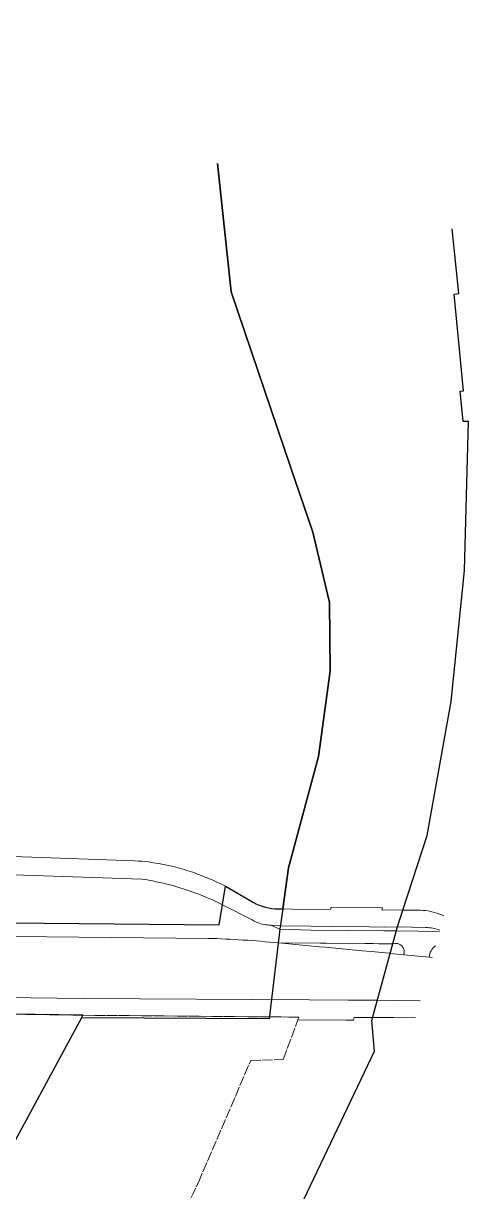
# Model space of a CAD drawing. Header units: metres. Extents: x -163 to 276, y -152 to 153.
# Drawn here: x 111 to 177.5, y -52.5 to 121.8 of the extents above; entities that cross this region are included whole.
import ezdxf

# ---------------------------------------------------------------- set-up
doc = ezdxf.new("R2010")
doc.units = ezdxf.units.M
doc.header["$MEASUREMENT"] = 0
doc.linetypes.add('Strich 6_1mm', pattern=[1.75, 1.5, -0.25])
doc.layers.add('000 Kataster', color=7, linetype='Continuous')
doc.layers.add('000-3 Kataster Parzellengrenzen', color=7, linetype='Continuous')

msp = doc.modelspace()

# ---------------------------------------------------------------- linework, layer by layer
at = {"layer": '000 Kataster', "color": 251, "linetype": 'Continuous', "lineweight": 13, "true_color": 0x5f5f5f}
for points in [[(67.622, -1.016), (127.692, -3.176, -0.0270543), (129.715, -3.334, -0.0868747), (141.182, -6.953), (144.87, -9.071, 0.0625477), (146.657, -9.936, 0.0638876), (148.642, -10.338), (149.755, -10.35), (151.135, -10.362), (156.895, -10.414), (156.997, -10.07), (163.831, -10.152), (164.633, -10.162), (164.55, -10.483), (167.688, -10.512), (169.564, -10.544, -0.0851493), (172.561, -10.902, -0.036845), (173.788, -11.367)], [(173.187, -13.529, 0.0922421), (171.11, -13.125), (166.91, -13.024), (166.883, -13.025), (164.873, -13.049), (162.713, -13.023), (156.998, -12.958), (154.002, -12.923), (149.409, -12.855), (147.977, -12.745, -0.0949002), (146.008, -12.389, -0.0427426), (145.196, -11.993), (140.741, -9.715, 0.0378659), (135.03, -7.387, 0.0400181), (128.726, -5.893), (66.948, -3.812, 0.2276663)], [(64.151, -11.998), (140.264, -12.703), (140.741, -9.715), (145.196, -11.993, 0.0427426), (146.008, -12.389, 0.0949002), (147.977, -12.745), (149.339, -13.358), (153.985, -13.491), (164.86, -13.621), (166.714, -13.617), (166.744, -13.617), (173.142, -13.688)], [(172.538, -15.86, 0.2461202), (171.634, -17.553), (167.817, -17.175, 0.6158919), (166.222, -15.547), (166.188, -15.546), (164.022, -15.53), (163.255, -15.524), (161.986, -15.515), (156.248, -15.472), (155.401, -15.466), (149.095, -15.417, 0.0180929), (138.614, -14.734), (56.629, -13.919, -0.2099084)], [(172.058, -17.583), (171.634, -17.553), (167.817, -17.175), (165.796, -16.985), (165.628, -16.969), (162.949, -16.718), (161.671, -16.598), (156.069, -16.072), (155.245, -15.995), (149.095, -15.417, 0.0180929), (138.614, -14.734), (56.629, -13.919, -0.2099084)]]:
    msp.add_lwpolyline(points, format="xyb", dxfattribs=at)
for points in [[(72.869, -23.112), (119.972, -23.71), (153.73, -23.913), (159.53, -23.947), (163.887, -23.973), (170.26, -24.046)], [(72.869, -23.112), (119.972, -23.71), (153.73, -23.913), (159.53, -23.947), (163.887, -23.973), (170.26, -24.046)], [(169.549, -26.602), (166.331, -26.563), (163.186, -26.548), (160.428, -26.535), (160.324, -26.936), (159.174, -26.95), (152.023, -26.883), (152.142, -26.484), (149.529, -26.467), (147.766, -26.452), (119.934, -26.211), (97.287, -25.869)]]:
    msp.add_lwpolyline(points, dxfattribs=at)
at = {"layer": '000 Kataster', "color": 251, "linetype": 'Strich 6_1mm', "lineweight": 13, "true_color": 0x5f5f5f}
msp.add_lwpolyline([(94.917, -67.738), (123.608, -76.473, 0.0253521), (137.151, -51.18), (144.986, -32.943), (149.813, -32.801), (152.023, -26.883), (152.142, -26.484), (149.529, -26.467), (147.766, -26.452), (119.934, -26.211), (97.287, -25.869)], format="xyb", dxfattribs=at)
at = {"layer": '000-3 Kataster Parzellengrenzen', "color": 251, "linetype": 'Continuous', "lineweight": 25, "true_color": 0x5f5f5f}
for points in [[(64.929, 121.821), (64.628, 114.283), (63.91, 104.049), (53.293, -8.183, 0.4282379), (56.683, -11.93), (140.264, -12.703), (141.182, -6.953), (144.87, -9.071, 0.1261097), (148.642, -10.338), (149.755, -10.35), (150.594, -4.225), (155.105, 12.406), (156.837, 25.121), (156.739, 35.382), (154.215, 45.893), (150.961, 55.465), (142.062, 81.777), (140.006, 100.928)], [(56.683, -11.93), (140.264, -12.703), (141.182, -6.953), (144.87, -9.071, 0.1261097), (148.642, -10.338), (149.755, -10.35), (149.339, -13.358), (147.729, -26.756), (119.733, -26.599), (119.934, -26.211), (94.911, -25.832)]]:
    msp.add_lwpolyline(points, format="xyb", dxfattribs=at)
for points in [[(140.006, 100.928), (142.062, 81.777), (150.961, 55.465), (154.215, 45.893), (156.739, 35.382), (156.837, 25.121), (155.105, 12.406), (150.594, -4.225), (149.755, -10.35), (149.339, -13.358), (147.729, -26.756), (119.733, -26.599), (107.109, -49.793)], [(107.413, -106.062), (118.686, -107.62), (131.431, -89.715), (152.382, -54.735), (163.437, -31.566), (163.065, -26.991), (166.836, -13.171), (167.688, -10.512), (171.299, 0.613), (174.863, 20.625), (176.883, 40.172), (177.493, 62.408), (176.678, 62.405), (176.235, 66.93), (176.749, 66.992), (175.343, 81.421), (176.027, 81.515), (175.053, 91.176)]]:
    msp.add_lwpolyline(points, dxfattribs=at)

doc.saveas('drawing.dxf')
